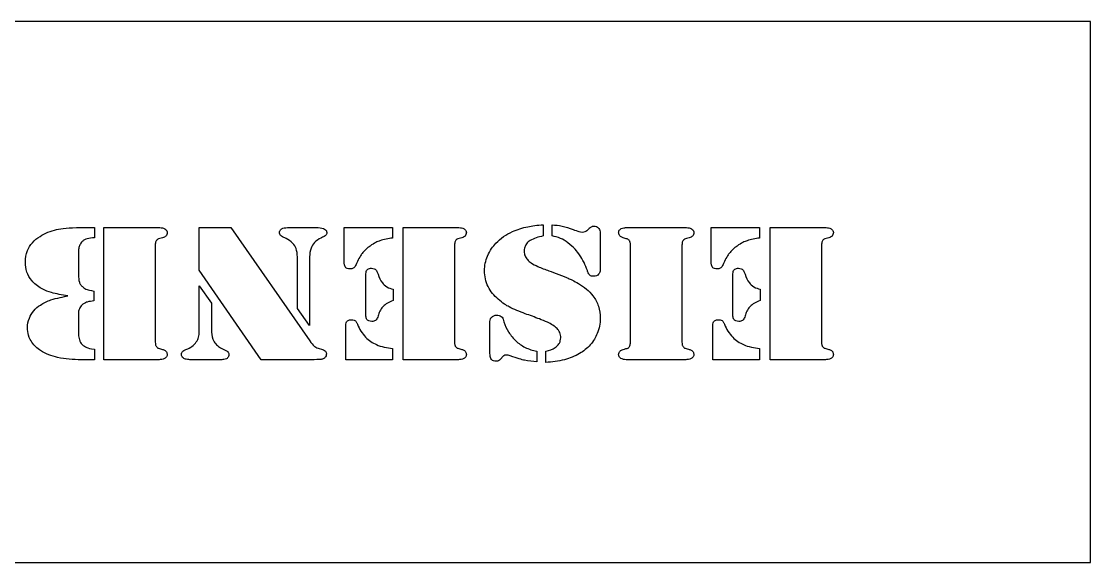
# Model space of a CAD drawing. Header units: millimetres. Extents: x -20 to 153, y 0 to 43.
# Drawn here: x 68.1 to 153.1, y 0 to 43 of the extents above; entities that cross this region are included whole.
import ezdxf

# ---------------------------------------------------------------- set-up
doc = ezdxf.new("R2010")
doc.units = ezdxf.units.MM

msp = doc.modelspace()

# ---------------------------------------------------------------- linework, layer by layer
for p, q in [((89.424, 26.62), (91.557, 26.62)), ((109.595, 26.829), (109.595, 25.954)), ((110.297, 25.954), (110.297, 26.829)), ((116.285, 26.62), (120.869, 26.62)), ((89.16, 25.754), (88.877, 25.881)), ((114.134, 26.064), (114.134, 23.266)), ((78.769, 25.216), (78.769, 17.523)), ((102.549, 25.216), (102.549, 17.523)), ((116.531, 17.523), (116.531, 25.216)), ((120.623, 25.216), (120.623, 17.523)), ((131.716, 25.216), (131.716, 17.523)), ((72.662, 24.624), (72.662, 22.874)), ((95.494, 19.811), (95.494, 22.746)), ((124.661, 19.811), (124.661, 22.746)), ((73.893, 21.579), (73.893, 20.786)), ((97.673, 21.725), (97.673, 20.832)), ((126.84, 21.725), (126.84, 20.832)), ((72.662, 19.893), (72.662, 18.134)), ((105.366, 16.612), (105.366, 19.155)), ((91.712, 17.04), (92.067, 16.931)), ((106.405, 16.393), (106.204, 16.165)), ((109.084, 16.794), (109.084, 15.947)), ((109.814, 15.91), (109.814, 16.794)), ((83.928, 16.12), (81.622, 16.12)), ((120.869, 16.12), (116.285, 16.12))]:
    msp.add_line(p, q)
msp.add_lwpolyline([(0, 0), (153.098, 0), (153.098, 43), (0, 43, 0.414214), (-20, 23), (-20, 20, 0.414214)], format="xyb", close=True)
for points in [[(72.827, 26.62), (73.929, 26.62), (73.929, 25.809)], [(79.015, 16.12), (74.677, 16.12), (74.677, 26.62), (79.015, 26.62)], [(91.22, 16.12), (87.173, 16.12), (82.269, 23.229), (82.269, 26.62), (84.785, 26.62), (91.047, 17.624)], [(93.781, 23.904), (93.781, 26.62), (97.618, 26.62), (97.618, 25.79)], [(102.795, 16.12), (98.457, 16.12), (98.457, 26.62), (102.795, 26.62)], [(122.948, 23.904), (122.948, 26.62), (126.785, 26.62), (126.785, 25.79)], [(131.962, 16.12), (127.623, 16.12), (127.623, 26.62), (131.962, 26.62)], [(91.037, 24.296), (91.037, 18.827), (90.062, 20.176), (90.062, 24.296)], [(82.269, 18.49), (82.269, 21.999), (83.244, 20.622), (83.244, 18.49)], [(97.627, 17.022), (97.627, 16.12), (93.909, 16.12), (93.909, 18.845)], [(126.794, 17.022), (126.794, 16.12), (123.075, 16.12), (123.075, 18.845)], [(73.929, 16.967), (73.929, 16.12), (72.863, 16.12)]]:
    msp.add_lwpolyline(points)
for points, knots in [([(69.609, 25.918), (70.014, 26.18), (70.455, 26.357), (71.321, 26.547), (71.9, 26.62), (72.827, 26.62)], [0, 0, 0, 0, 0.1446171, 0.1446171, 0.2659885, 0.2659885, 0.2659885, 0.2659885]), ([(79.015, 26.62), (79.161, 26.62), (79.307, 26.605), (79.507, 26.534), (79.56, 26.5), (79.629, 26.439), (79.656, 26.406), (79.686, 26.345), (79.694, 26.322), (79.706, 26.271), (79.708, 26.245), (79.708, 26.219)], [0, 0, 0, 0, 0.043682, 0.043682, 0.0717431, 0.0717431, 0.0967537, 0.0967537, 0.1112036, 0.1112036, 0.1264283, 0.1264283, 0.1264283, 0.1264283]), ([(88.64, 26.228), (88.64, 26.269), (88.648, 26.31), (88.678, 26.382), (88.698, 26.412), (88.748, 26.47), (88.78, 26.496), (88.814, 26.519)], [0, 0, 0, 0, 0.01250228, 0.01250228, 0.02339516, 0.02339516, 0.03561358, 0.03561358, 0.03561358, 0.03561358]), ([(88.814, 26.519), (88.843, 26.54), (88.878, 26.554), (89.034, 26.605), (89.216, 26.62), (89.424, 26.62)], [0, 0, 0, 0, 0.01062445, 0.01062445, 0.04942759, 0.04942759, 0.04942759, 0.04942759]), ([(91.557, 26.62), (91.788, 26.62), (91.989, 26.597), (92.192, 26.519), (92.248, 26.49), (92.323, 26.423), (92.348, 26.392), (92.376, 26.334), (92.383, 26.313), (92.393, 26.267), (92.396, 26.243), (92.396, 26.219)], [0, 0, 0, 0, 0.0691591, 0.0691591, 0.0955094, 0.0955094, 0.1132942, 0.1132942, 0.1233307, 0.1233307, 0.1338879, 0.1338879, 0.1338879, 0.1338879]), ([(102.795, 26.62), (102.941, 26.62), (103.087, 26.605), (103.287, 26.534), (103.339, 26.5), (103.409, 26.439), (103.436, 26.406), (103.466, 26.345), (103.474, 26.322), (103.485, 26.271), (103.488, 26.245), (103.488, 26.219)], [0, 0, 0, 0, 0.043682, 0.043682, 0.0717431, 0.0717431, 0.0967537, 0.0967537, 0.1112036, 0.1112036, 0.1264283, 0.1264283, 0.1264283, 0.1264283]), ([(107.152, 26.301), (107.541, 26.473), (107.949, 26.599), (108.699, 26.76), (109.131, 26.829), (109.595, 26.829)], [0, 0, 0, 0, 0.1275427, 0.1275427, 0.2301609, 0.2301609, 0.2301609, 0.2301609]), ([(110.297, 26.829), (110.564, 26.829), (110.831, 26.796), (111.389, 26.677), (111.682, 26.584), (111.965, 26.474)], [0, 0, 0, 0, 0.0801055, 0.0801055, 0.171139, 0.171139, 0.171139, 0.171139]), ([(111.965, 26.474), (112.123, 26.411), (112.33, 26.332), (112.5, 26.283), (112.587, 26.264), (112.685, 26.264)], [0, 0, 0, 0, 0.05108131, 0.05108131, 0.08011295, 0.08011295, 0.08011295, 0.08011295]), ([(112.685, 26.264), (112.775, 26.264), (112.859, 26.273), (112.957, 26.31), (112.994, 26.328), (113.127, 26.436), (113.2, 26.506), (113.259, 26.565)], [0, 0, 0, 0, 0.02711044, 0.02711044, 0.03979662, 0.03979662, 0.05202031, 0.05202031, 0.05202031, 0.05202031]), ([(113.259, 26.565), (113.309, 26.615), (113.366, 26.658), (113.459, 26.702), (113.489, 26.712), (113.551, 26.726), (113.583, 26.729), (113.614, 26.729)], [0, 0, 0, 0, 0.02118987, 0.02118987, 0.03080265, 0.03080265, 0.04031, 0.04031, 0.04031, 0.04031]), ([(113.614, 26.729), (113.688, 26.729), (113.762, 26.719), (113.882, 26.672), (113.927, 26.643), (114.006, 26.566), (114.037, 26.521), (114.087, 26.414), (114.104, 26.352), (114.129, 26.217), (114.134, 26.139), (114.134, 26.064)], [0, 0, 0, 0, 0.0220588, 0.0220588, 0.03849563, 0.03849563, 0.05506982, 0.05506982, 0.07384345, 0.07384345, 0.09644841, 0.09644841, 0.09644841, 0.09644841]), ([(115.592, 26.219), (115.592, 26.263), (115.599, 26.307), (115.632, 26.386), (115.654, 26.418), (115.722, 26.489), (115.769, 26.516), (115.867, 26.565), (115.939, 26.585), (116.099, 26.614), (116.194, 26.62), (116.285, 26.62)], [0, 0, 0, 0, 0.0134389, 0.0134389, 0.0254571, 0.0254571, 0.0428338, 0.0428338, 0.0766997, 0.0766997, 0.1192413, 0.1192413, 0.1192413, 0.1192413]), ([(120.869, 26.62), (121.015, 26.62), (121.161, 26.605), (121.361, 26.534), (121.414, 26.5), (121.483, 26.439), (121.51, 26.406), (121.54, 26.345), (121.549, 26.322), (121.56, 26.271), (121.562, 26.245), (121.562, 26.219)], [0, 0, 0, 0, 0.043682, 0.043682, 0.0717431, 0.0717431, 0.0967537, 0.0967537, 0.1112036, 0.1112036, 0.1264283, 0.1264283, 0.1264283, 0.1264283]), ([(131.962, 26.62), (132.108, 26.62), (132.253, 26.605), (132.453, 26.534), (132.506, 26.5), (132.575, 26.439), (132.602, 26.406), (132.633, 26.345), (132.641, 26.322), (132.652, 26.271), (132.655, 26.245), (132.655, 26.219)], [0, 0, 0, 0, 0.043682, 0.043682, 0.0717431, 0.0717431, 0.0967537, 0.0967537, 0.1112036, 0.1112036, 0.1264283, 0.1264283, 0.1264283, 0.1264283]), ([(68.442, 23.867), (68.442, 24.187), (68.494, 24.5), (68.71, 25.023), (68.84, 25.227), (69.178, 25.609), (69.385, 25.776), (69.609, 25.918)], [0, 0, 0, 0, 0.0959753, 0.0959753, 0.1695966, 0.1695966, 0.2490231, 0.2490231, 0.2490231, 0.2490231]), ([(72.963, 25.508), (72.884, 25.431), (72.823, 25.34), (72.736, 25.151), (72.709, 25.056), (72.671, 24.85), (72.662, 24.736), (72.662, 24.624)], [0, 0, 0, 0, 0.03318625, 0.03318625, 0.06248849, 0.06248849, 0.09617461, 0.09617461, 0.09617461, 0.09617461]), ([(73.929, 25.809), (73.727, 25.799), (73.51, 25.776), (73.3, 25.713), (73.229, 25.687), (73.08, 25.603), (73.019, 25.558), (72.963, 25.508)], [0, 0, 0, 0, 0.060897, 0.060897, 0.07781786, 0.07781786, 0.0911512, 0.0911512, 0.0911512, 0.0911512]), ([(78.879, 25.608), (78.852, 25.579), (78.832, 25.546), (78.8, 25.469), (78.788, 25.424), (78.772, 25.326), (78.769, 25.27), (78.769, 25.216)], [0, 0, 0, 0, 0.01167303, 0.01167303, 0.02510579, 0.02510579, 0.04141753, 0.04141753, 0.04141753, 0.04141753]), ([(79.343, 25.809), (79.2, 25.766), (79.026, 25.715), (78.976, 25.697), (78.958, 25.69), (78.912, 25.65), (78.894, 25.629), (78.879, 25.608)], [0, 0, 0, 0, 0.04500345, 0.04500345, 0.05256676, 0.05256676, 0.05840119, 0.05840119, 0.05840119, 0.05840119]), ([(79.708, 26.219), (79.708, 26.164), (79.7, 26.111), (79.662, 26.018), (79.636, 25.98), (79.571, 25.914), (79.534, 25.888), (79.446, 25.841), (79.395, 25.823), (79.343, 25.809)], [0, 0, 0, 0, 0.01627977, 0.01627977, 0.03017054, 0.03017054, 0.04392004, 0.04392004, 0.05992609, 0.05992609, 0.05992609, 0.05992609]), ([(88.877, 25.881), (88.822, 25.909), (88.77, 25.945), (88.7, 26.023), (88.677, 26.059), (88.647, 26.14), (88.64, 26.184), (88.64, 26.228)], [0, 0, 0, 0, 0.01854841, 0.01854841, 0.03145262, 0.03145262, 0.04467574, 0.04467574, 0.04467574, 0.04467574]), ([(90.062, 24.296), (90.062, 24.521), (90.033, 24.752), (89.902, 25.091), (89.823, 25.238), (89.532, 25.541), (89.351, 25.66), (89.16, 25.754)], [0, 0, 0, 0, 0.0677212, 0.0677212, 0.1087007, 0.1087007, 0.15097, 0.15097, 0.15097, 0.15097]), ([(91.922, 25.781), (91.735, 25.695), (91.566, 25.58), (91.305, 25.298), (91.214, 25.147), (91.068, 24.762), (91.037, 24.528), (91.037, 24.296)], [0, 0, 0, 0, 0.0616591, 0.0616591, 0.1153727, 0.1153727, 0.1850935, 0.1850935, 0.1850935, 0.1850935]), ([(92.396, 26.219), (92.396, 26.176), (92.389, 26.133), (92.36, 26.06), (92.34, 26.031), (92.3, 25.99), (92.269, 25.963), (92.114, 25.871), (92.008, 25.821), (91.922, 25.781)], [0, 0, 0, 0, 0.01288505, 0.01288505, 0.02358097, 0.02358097, 0.03016432, 0.03016432, 0.03767497, 0.03767497, 0.03767497, 0.03767497]), ([(97.618, 25.79), (97.295, 25.751), (96.932, 25.687), (96.433, 25.507), (96.167, 25.387), (95.841, 25.152)], [0, 0, 0, 0, 0.097534, 0.097534, 0.1583935, 0.1583935, 0.1583935, 0.1583935]), ([(102.659, 25.608), (102.632, 25.579), (102.612, 25.546), (102.58, 25.469), (102.568, 25.424), (102.552, 25.326), (102.549, 25.27), (102.549, 25.216)], [0, 0, 0, 0, 0.01167303, 0.01167303, 0.02510579, 0.02510579, 0.04141753, 0.04141753, 0.04141753, 0.04141753]), ([(103.123, 25.809), (102.979, 25.766), (102.806, 25.715), (102.756, 25.697), (102.738, 25.69), (102.692, 25.65), (102.674, 25.629), (102.659, 25.608)], [0, 0, 0, 0, 0.04500345, 0.04500345, 0.05256676, 0.05256676, 0.05840119, 0.05840119, 0.05840119, 0.05840119]), ([(103.488, 26.219), (103.488, 26.164), (103.48, 26.111), (103.441, 26.018), (103.416, 25.98), (103.351, 25.914), (103.314, 25.888), (103.226, 25.841), (103.175, 25.823), (103.123, 25.809)], [0, 0, 0, 0, 0.01627977, 0.01627977, 0.03017054, 0.03017054, 0.04392004, 0.04392004, 0.05992609, 0.05992609, 0.05992609, 0.05992609]), ([(104.937, 23.193), (104.937, 23.597), (105.012, 23.987), (105.353, 24.802), (105.618, 25.143), (106.21, 25.772), (106.658, 26.073), (107.152, 26.301)], [0, 0, 0, 0, 0.1213245, 0.1213245, 0.2651592, 0.2651592, 0.5100572, 0.5100572, 0.5100572, 0.5100572]), ([(109.595, 25.954), (109.198, 25.873), (108.835, 25.76), (108.452, 25.524), (108.347, 25.436), (108.202, 25.24), (108.157, 25.148), (108.095, 24.944), (108.082, 24.834), (108.082, 24.724)], [0, 0, 0, 0, 0.121511, 0.121511, 0.1769352, 0.1769352, 0.2176577, 0.2176577, 0.2611715, 0.2611715, 0.2611715, 0.2611715]), ([(111.554, 25.417), (111.373, 25.556), (111.177, 25.671), (110.751, 25.853), (110.527, 25.916), (110.297, 25.954)], [0, 0, 0, 0, 0.0686525, 0.0686525, 0.1388285, 0.1388285, 0.1388285, 0.1388285]), ([(115.957, 25.809), (115.884, 25.829), (115.81, 25.858), (115.708, 25.932), (115.673, 25.968), (115.628, 26.041), (115.615, 26.073), (115.596, 26.143), (115.592, 26.181), (115.592, 26.219)], [0, 0, 0, 0, 0.02276387, 0.02276387, 0.03782886, 0.03782886, 0.04837374, 0.04837374, 0.05967557, 0.05967557, 0.05967557, 0.05967557]), ([(116.422, 25.608), (116.4, 25.637), (116.375, 25.664), (116.331, 25.694), (116.317, 25.7), (116.193, 25.739), (116.028, 25.788), (115.957, 25.809)], [0, 0, 0, 0, 0.01086327, 0.01086327, 0.0180091, 0.0180091, 0.03123457, 0.03123457, 0.03123457, 0.03123457]), ([(116.531, 25.216), (116.531, 25.293), (116.524, 25.376), (116.495, 25.481), (116.484, 25.511), (116.456, 25.564), (116.441, 25.587), (116.422, 25.608)], [0, 0, 0, 0, 0.02316409, 0.02316409, 0.03260468, 0.03260468, 0.04102388, 0.04102388, 0.04102388, 0.04102388]), ([(120.733, 25.608), (120.706, 25.579), (120.686, 25.546), (120.654, 25.469), (120.643, 25.424), (120.627, 25.326), (120.623, 25.27), (120.623, 25.216)], [0, 0, 0, 0, 0.01167303, 0.01167303, 0.02510579, 0.02510579, 0.04141753, 0.04141753, 0.04141753, 0.04141753]), ([(121.198, 25.809), (121.054, 25.766), (120.88, 25.715), (120.83, 25.697), (120.812, 25.69), (120.767, 25.65), (120.748, 25.629), (120.733, 25.608)], [0, 0, 0, 0, 0.04500345, 0.04500345, 0.05256676, 0.05256676, 0.05840119, 0.05840119, 0.05840119, 0.05840119]), ([(121.562, 26.219), (121.562, 26.164), (121.554, 26.111), (121.516, 26.018), (121.49, 25.98), (121.426, 25.914), (121.388, 25.888), (121.3, 25.841), (121.249, 25.823), (121.198, 25.809)], [0, 0, 0, 0, 0.01627977, 0.01627977, 0.03017054, 0.03017054, 0.04392004, 0.04392004, 0.05992609, 0.05992609, 0.05992609, 0.05992609]), ([(126.785, 25.79), (126.462, 25.751), (126.099, 25.687), (125.6, 25.507), (125.333, 25.387), (125.008, 25.152)], [0, 0, 0, 0, 0.097534, 0.097534, 0.1583935, 0.1583935, 0.1583935, 0.1583935]), ([(131.825, 25.608), (131.799, 25.579), (131.779, 25.546), (131.746, 25.469), (131.735, 25.424), (131.719, 25.326), (131.716, 25.27), (131.716, 25.216)], [0, 0, 0, 0, 0.01167303, 0.01167303, 0.02510579, 0.02510579, 0.04141753, 0.04141753, 0.04141753, 0.04141753]), ([(132.29, 25.809), (132.146, 25.766), (131.972, 25.715), (131.923, 25.697), (131.904, 25.69), (131.859, 25.65), (131.841, 25.629), (131.825, 25.608)], [0, 0, 0, 0, 0.04500345, 0.04500345, 0.05256676, 0.05256676, 0.05840119, 0.05840119, 0.05840119, 0.05840119]), ([(132.655, 26.219), (132.655, 26.164), (132.646, 26.111), (132.608, 26.018), (132.583, 25.98), (132.518, 25.914), (132.48, 25.888), (132.393, 25.841), (132.341, 25.823), (132.29, 25.809)], [0, 0, 0, 0, 0.01627977, 0.01627977, 0.03017054, 0.03017054, 0.04392004, 0.04392004, 0.05992609, 0.05992609, 0.05992609, 0.05992609]), ([(95.841, 25.152), (95.607, 24.988), (95.381, 24.792), (95.103, 24.427), (94.946, 24.193), (94.756, 23.758)], [0, 0, 0, 0, 0.085719, 0.085719, 0.1372803, 0.1372803, 0.1372803, 0.1372803]), ([(108.082, 24.724), (108.082, 24.601), (108.105, 24.483), (108.197, 24.262), (108.261, 24.165), (108.425, 23.977), (108.529, 23.889), (108.638, 23.812)], [0, 0, 0, 0, 0.0368464, 0.0368464, 0.071715, 0.071715, 0.1117204, 0.1117204, 0.1117204, 0.1117204]), ([(113.104, 23.211), (112.957, 23.652), (112.749, 24.063), (112.314, 24.691), (112.018, 25.073), (111.554, 25.417)], [0, 0, 0, 0, 0.1395753, 0.1395753, 0.2292003, 0.2292003, 0.2292003, 0.2292003]), ([(125.008, 25.152), (124.774, 24.988), (124.547, 24.792), (124.27, 24.427), (124.113, 24.193), (123.923, 23.758)], [0, 0, 0, 0, 0.085719, 0.085719, 0.1372803, 0.1372803, 0.1372803, 0.1372803]), ([(69.718, 21.78), (69.422, 21.941), (69.159, 22.147), (68.783, 22.611), (68.654, 22.842), (68.482, 23.34), (68.442, 23.601), (68.442, 23.867)], [0, 0, 0, 0, 0.101101, 0.101101, 0.1793435, 0.1793435, 0.2593196, 0.2593196, 0.2593196, 0.2593196]), ([(94.246, 23.338), (94.174, 23.338), (94.097, 23.346), (93.988, 23.382), (93.95, 23.401), (93.896, 23.447), (93.873, 23.472), (93.827, 23.558), (93.811, 23.612), (93.786, 23.741), (93.781, 23.825), (93.781, 23.904)], [0, 0, 0, 0, 0.02149288, 0.02149288, 0.03432088, 0.03432088, 0.04269041, 0.04269041, 0.05269647, 0.05269647, 0.06752627, 0.06752627, 0.06752627, 0.06752627]), ([(108.638, 23.812), (108.781, 23.712), (108.982, 23.612), (109.445, 23.405), (109.76, 23.285), (110.041, 23.184)], [0, 0, 0, 0, 0.0523926, 0.0523926, 0.1281532, 0.1281532, 0.1281532, 0.1281532]), ([(123.412, 23.338), (123.341, 23.338), (123.264, 23.346), (123.155, 23.382), (123.116, 23.401), (123.062, 23.447), (123.04, 23.472), (122.993, 23.558), (122.978, 23.612), (122.952, 23.741), (122.948, 23.825), (122.948, 23.904)], [0, 0, 0, 0, 0.02149288, 0.02149288, 0.03432088, 0.03432088, 0.04269041, 0.04269041, 0.05269647, 0.05269647, 0.06752627, 0.06752627, 0.06752627, 0.06752627]), ([(94.756, 23.758), (94.71, 23.645), (94.657, 23.543), (94.568, 23.44), (94.533, 23.41), (94.45, 23.369), (94.413, 23.358), (94.333, 23.342), (94.289, 23.338), (94.246, 23.338)], [0, 0, 0, 0, 0.03656336, 0.03656336, 0.05395854, 0.05395854, 0.06604556, 0.06604556, 0.07988445, 0.07988445, 0.07988445, 0.07988445]), ([(95.494, 22.746), (95.494, 22.877), (95.504, 23.015), (95.551, 23.181), (95.571, 23.222), (95.614, 23.279), (95.639, 23.302), (95.704, 23.343), (95.744, 23.358), (95.839, 23.38), (95.896, 23.384), (95.95, 23.384)], [0, 0, 0, 0, 0.0394054, 0.0394054, 0.0603202, 0.0603202, 0.0793948, 0.0793948, 0.1031536, 0.1031536, 0.1336995, 0.1336995, 0.1336995, 0.1336995]), ([(95.95, 23.384), (96.021, 23.384), (96.092, 23.375), (96.22, 23.325), (96.26, 23.293), (96.325, 23.229), (96.358, 23.181), (96.421, 23.062), (96.448, 22.985), (96.47, 22.91)], [0, 0, 0, 0, 0.0211353, 0.0211353, 0.0409885, 0.0409885, 0.0727554, 0.0727554, 0.1167344, 0.1167344, 0.1167344, 0.1167344]), ([(106.022, 20.923), (105.694, 21.21), (105.415, 21.544), (105.128, 22.128), (105.056, 22.329), (104.96, 22.754), (104.937, 22.972), (104.937, 23.193)], [0, 0, 0, 0, 0.130677, 0.130677, 0.195235, 0.195235, 0.2613346, 0.2613346, 0.2613346, 0.2613346]), ([(110.041, 23.184), (110.489, 23.018), (111.218, 22.744), (111.749, 22.52), (112.045, 22.388), (112.402, 22.172)], [0, 0, 0, 0, 0.1431519, 0.1431519, 0.2037956, 0.2037956, 0.2037956, 0.2037956]), ([(113.614, 22.746), (113.55, 22.743), (113.484, 22.749), (113.38, 22.784), (113.34, 22.806), (113.268, 22.87), (113.238, 22.911), (113.167, 23.029), (113.131, 23.124), (113.104, 23.211)], [0, 0, 0, 0, 0.01927627, 0.01927627, 0.03316661, 0.03316661, 0.04814492, 0.04814492, 0.07749181, 0.07749181, 0.07749181, 0.07749181]), ([(114.134, 23.266), (114.134, 23.197), (114.122, 23.13), (114.071, 23.007), (114.035, 22.954), (113.957, 22.873), (113.903, 22.826), (113.757, 22.763), (113.686, 22.749), (113.614, 22.746)], [0, 0, 0, 0, 0.02062418, 0.02062418, 0.03996825, 0.03996825, 0.05435204, 0.05435204, 0.06622045, 0.06622045, 0.06622045, 0.06622045]), ([(123.923, 23.758), (123.877, 23.645), (123.824, 23.543), (123.734, 23.44), (123.7, 23.41), (123.617, 23.369), (123.58, 23.358), (123.5, 23.342), (123.456, 23.338), (123.412, 23.338)], [0, 0, 0, 0, 0.03656336, 0.03656336, 0.05395854, 0.05395854, 0.06604556, 0.06604556, 0.07988445, 0.07988445, 0.07988445, 0.07988445]), ([(124.661, 22.746), (124.661, 22.877), (124.67, 23.015), (124.718, 23.181), (124.738, 23.222), (124.78, 23.279), (124.805, 23.302), (124.87, 23.343), (124.911, 23.358), (125.005, 23.38), (125.062, 23.384), (125.117, 23.384)], [0, 0, 0, 0, 0.0394054, 0.0394054, 0.0603202, 0.0603202, 0.0793948, 0.0793948, 0.1031536, 0.1031536, 0.1336995, 0.1336995, 0.1336995, 0.1336995]), ([(125.117, 23.384), (125.187, 23.384), (125.259, 23.375), (125.386, 23.325), (125.426, 23.293), (125.492, 23.229), (125.525, 23.181), (125.587, 23.062), (125.615, 22.985), (125.636, 22.91)], [0, 0, 0, 0, 0.0211353, 0.0211353, 0.0409885, 0.0409885, 0.0727554, 0.0727554, 0.1167344, 0.1167344, 0.1167344, 0.1167344]), ([(72.662, 22.874), (72.662, 22.637), (72.685, 22.429), (72.758, 22.228), (72.789, 22.155), (72.901, 22), (72.962, 21.937), (73.027, 21.88)], [0, 0, 0, 0, 0.0711297, 0.0711297, 0.0939717, 0.0939717, 0.1129619, 0.1129619, 0.1129619, 0.1129619]), ([(96.47, 22.91), (96.545, 22.666), (96.654, 22.419), (96.897, 22.113), (97.013, 21.999), (97.333, 21.815), (97.5, 21.759), (97.673, 21.725)], [0, 0, 0, 0, 0.0766266, 0.0766266, 0.1171649, 0.1171649, 0.154016, 0.154016, 0.154016, 0.154016]), ([(112.402, 22.172), (112.839, 21.912), (113.244, 21.59), (113.742, 20.936), (113.889, 20.663), (114.089, 20.061), (114.134, 19.748), (114.134, 19.428)], [0, 0, 0, 0, 0.1523542, 0.1523542, 0.2465424, 0.2465424, 0.342281, 0.342281, 0.342281, 0.342281]), ([(125.636, 22.91), (125.712, 22.666), (125.821, 22.419), (126.064, 22.113), (126.179, 21.999), (126.5, 21.815), (126.667, 21.759), (126.84, 21.725)], [0, 0, 0, 0, 0.0766266, 0.0766266, 0.1171649, 0.1171649, 0.154016, 0.154016, 0.154016, 0.154016]), ([(71.806, 21.187), (71.365, 21.26), (70.883, 21.351), (70.304, 21.514), (70.012, 21.614), (69.718, 21.78)], [0, 0, 0, 0, 0.1338573, 0.1338573, 0.2166526, 0.2166526, 0.2166526, 0.2166526]), ([(73.027, 21.88), (73.123, 21.796), (73.23, 21.731), (73.428, 21.664), (73.579, 21.622), (73.893, 21.579)], [0, 0, 0, 0, 0.03827244, 0.03827244, 0.06267772, 0.06267772, 0.06267772, 0.06267772]), ([(68.606, 18.663), (68.606, 18.93), (68.657, 19.187), (68.836, 19.615), (68.951, 19.815), (69.269, 20.187), (69.448, 20.339), (69.646, 20.467)], [0, 0, 0, 0, 0.0800945, 0.0800945, 0.139465, 0.139465, 0.1948139, 0.1948139, 0.1948139, 0.1948139]), ([(69.646, 20.467), (69.898, 20.642), (70.179, 20.772), (70.906, 21.012), (71.53, 21.135), (71.806, 21.187)], [0, 0, 0, 0, 0.0921536, 0.0921536, 0.2297737, 0.2297737, 0.2297737, 0.2297737]), ([(73.018, 20.531), (72.923, 20.454), (72.846, 20.36), (72.759, 20.208), (72.724, 20.142), (72.679, 20.01), (72.666, 19.952), (72.662, 19.893)], [0, 0, 0, 0, 0.03672609, 0.03672609, 0.05246918, 0.05246918, 0.06407749, 0.06407749, 0.06407749, 0.06407749]), ([(73.893, 20.786), (73.71, 20.772), (73.514, 20.747), (73.281, 20.681), (73.153, 20.634), (73.018, 20.531)], [0, 0, 0, 0, 0.0551812, 0.0551812, 0.08576395, 0.08576395, 0.08576395, 0.08576395]), ([(97.673, 20.832), (97.338, 20.696), (97.061, 20.539), (96.818, 20.296), (96.736, 20.202), (96.589, 19.943), (96.537, 19.815), (96.497, 19.684)], [0, 0, 0, 0, 0.1085794, 0.1085794, 0.1459774, 0.1459774, 0.1777481, 0.1777481, 0.1777481, 0.1777481]), ([(108.173, 19.775), (107.723, 19.938), (107.244, 20.128), (106.684, 20.425), (106.374, 20.61), (106.022, 20.923)], [0, 0, 0, 0, 0.1434858, 0.1434858, 0.2253029, 0.2253029, 0.2253029, 0.2253029]), ([(126.84, 20.832), (126.504, 20.696), (126.228, 20.539), (125.984, 20.296), (125.903, 20.202), (125.756, 19.943), (125.704, 19.815), (125.664, 19.684)], [0, 0, 0, 0, 0.1085794, 0.1085794, 0.1459774, 0.1459774, 0.1777481, 0.1777481, 0.1777481, 0.1777481]), ([(95.558, 19.355), (95.546, 19.374), (95.537, 19.398), (95.505, 19.506), (95.494, 19.643), (95.494, 19.811)], [0, 0, 0, 0, 0.00672513, 0.00672513, 0.03405774, 0.03405774, 0.03405774, 0.03405774]), ([(96.497, 19.684), (96.468, 19.566), (96.428, 19.449), (96.336, 19.305), (96.301, 19.27), (96.224, 19.215), (96.178, 19.196), (96.078, 19.169), (96.023, 19.164), (95.968, 19.164)], [0, 0, 0, 0, 0.036269, 0.036269, 0.0586475, 0.0586475, 0.0830337, 0.0830337, 0.1098775, 0.1098775, 0.1098775, 0.1098775]), ([(105.366, 19.155), (105.366, 19.226), (105.377, 19.296), (105.427, 19.418), (105.46, 19.468), (105.534, 19.543), (105.585, 19.586), (105.7, 19.635), (105.739, 19.646), (105.823, 19.662), (105.868, 19.665), (105.912, 19.665)], [0, 0, 0, 0, 0.02132774, 0.02132774, 0.03951875, 0.03951875, 0.05305771, 0.05305771, 0.05967278, 0.05967278, 0.06686651, 0.06686651, 0.06686651, 0.06686651]), ([(105.912, 19.665), (105.972, 19.665), (106.031, 19.657), (106.145, 19.623), (106.199, 19.598), (106.25, 19.565)], [0, 0, 0, 0, 0.01790313, 0.01790313, 0.03591366, 0.03591366, 0.03591366, 0.03591366]), ([(106.25, 19.565), (106.303, 19.523), (106.348, 19.473), (106.398, 19.387), (106.434, 19.319), (106.478, 19.118)], [0, 0, 0, 0, 0.02038828, 0.02038828, 0.02984043, 0.02984043, 0.02984043, 0.02984043]), ([(109.932, 19.1), (109.757, 19.177), (109.464, 19.291), (108.944, 19.491), (108.525, 19.646), (108.173, 19.775)], [0, 0, 0, 0, 0.0572486, 0.0572486, 0.1774509, 0.1774509, 0.1774509, 0.1774509]), ([(124.725, 19.355), (124.713, 19.374), (124.704, 19.398), (124.672, 19.506), (124.661, 19.643), (124.661, 19.811)], [0, 0, 0, 0, 0.00672513, 0.00672513, 0.03405774, 0.03405774, 0.03405774, 0.03405774]), ([(125.664, 19.684), (125.634, 19.566), (125.594, 19.449), (125.503, 19.305), (125.468, 19.27), (125.39, 19.215), (125.345, 19.196), (125.245, 19.169), (125.189, 19.164), (125.135, 19.164)], [0, 0, 0, 0, 0.036269, 0.036269, 0.0586475, 0.0586475, 0.0830337, 0.0830337, 0.1098775, 0.1098775, 0.1098775, 0.1098775]), ([(93.909, 18.845), (93.909, 18.916), (93.916, 18.991), (93.953, 19.099), (93.973, 19.137), (94.019, 19.19), (94.046, 19.215), (94.127, 19.256), (94.17, 19.269), (94.265, 19.288), (94.32, 19.292), (94.373, 19.292)], [0, 0, 0, 0, 0.02120453, 0.02120453, 0.03411409, 0.03411409, 0.04228203, 0.04228203, 0.04988946, 0.04988946, 0.0591652, 0.0591652, 0.0591652, 0.0591652]), ([(94.373, 19.292), (94.445, 19.292), (94.518, 19.285), (94.63, 19.25), (94.658, 19.229), (94.701, 19.194), (94.724, 19.165), (94.781, 19.076), (94.813, 19.002), (94.838, 18.936)], [0, 0, 0, 0, 0.0216107, 0.0216107, 0.0395735, 0.0395735, 0.0686615, 0.0686615, 0.1289863, 0.1289863, 0.1289863, 0.1289863]), ([(94.838, 18.936), (94.991, 18.556), (95.201, 18.204), (95.757, 17.632), (96.051, 17.45), (96.744, 17.148), (97.188, 17.059), (97.627, 17.022)], [0, 0, 0, 0, 0.1229461, 0.1229461, 0.2393755, 0.2393755, 0.4028143, 0.4028143, 0.4028143, 0.4028143]), ([(95.968, 19.164), (95.89, 19.164), (95.808, 19.174), (95.698, 19.219), (95.663, 19.239), (95.602, 19.291), (95.578, 19.321), (95.558, 19.355)], [0, 0, 0, 0, 0.02356324, 0.02356324, 0.03565747, 0.03565747, 0.04748589, 0.04748589, 0.04748589, 0.04748589]), ([(106.478, 19.118), (106.556, 18.843), (106.682, 18.582), (106.937, 18.171), (107.121, 17.903), (107.416, 17.624)], [0, 0, 0, 0, 0.0858086, 0.0858086, 0.1450801, 0.1450801, 0.1450801, 0.1450801]), ([(110.989, 17.87), (110.989, 18.009), (110.966, 18.144), (110.853, 18.415), (110.769, 18.519), (110.516, 18.783), (110.243, 18.953), (109.932, 19.1)], [0, 0, 0, 0, 0.0416444, 0.0416444, 0.0881849, 0.0881849, 0.2140744, 0.2140744, 0.2140744, 0.2140744]), ([(114.134, 19.428), (114.134, 19), (114.056, 18.587), (113.773, 17.909), (113.593, 17.594), (113.088, 17.022), (112.807, 16.796), (112.493, 16.612)], [0, 0, 0, 0, 0.1284569, 0.1284569, 0.2203113, 0.2203113, 0.3040237, 0.3040237, 0.3040237, 0.3040237]), ([(123.075, 18.845), (123.075, 18.916), (123.083, 18.991), (123.12, 19.099), (123.14, 19.137), (123.186, 19.19), (123.213, 19.215), (123.293, 19.256), (123.336, 19.269), (123.432, 19.288), (123.487, 19.292), (123.54, 19.292)], [0, 0, 0, 0, 0.02120453, 0.02120453, 0.03411409, 0.03411409, 0.04228203, 0.04228203, 0.04988946, 0.04988946, 0.0591652, 0.0591652, 0.0591652, 0.0591652]), ([(123.54, 19.292), (123.612, 19.292), (123.684, 19.285), (123.796, 19.25), (123.825, 19.229), (123.867, 19.194), (123.89, 19.165), (123.948, 19.076), (123.98, 19.002), (124.005, 18.936)], [0, 0, 0, 0, 0.0216107, 0.0216107, 0.0395735, 0.0395735, 0.0686615, 0.0686615, 0.1289863, 0.1289863, 0.1289863, 0.1289863]), ([(124.005, 18.936), (124.158, 18.556), (124.367, 18.204), (124.923, 17.632), (125.218, 17.45), (125.91, 17.148), (126.355, 17.059), (126.794, 17.022)], [0, 0, 0, 0, 0.1229461, 0.1229461, 0.2393755, 0.2393755, 0.4028143, 0.4028143, 0.4028143, 0.4028143]), ([(125.135, 19.164), (125.057, 19.164), (124.975, 19.174), (124.864, 19.219), (124.83, 19.239), (124.769, 19.291), (124.745, 19.321), (124.725, 19.355)], [0, 0, 0, 0, 0.02356324, 0.02356324, 0.03565747, 0.03565747, 0.04748589, 0.04748589, 0.04748589, 0.04748589]), ([(69.655, 16.84), (69.383, 17.019), (69.144, 17.239), (68.88, 17.629), (68.771, 17.814), (68.635, 18.256), (68.606, 18.457), (68.606, 18.663)], [0, 0, 0, 0, 0.0977551, 0.0977551, 0.1413726, 0.1413726, 0.1763207, 0.1763207, 0.1763207, 0.1763207]), ([(72.662, 18.134), (72.662, 17.985), (72.693, 17.839), (72.764, 17.642), (72.794, 17.567), (72.866, 17.44), (72.902, 17.387), (72.945, 17.341)], [0, 0, 0, 0, 0.04465793, 0.04465793, 0.06281433, 0.06281433, 0.07647627, 0.07647627, 0.07647627, 0.07647627]), ([(82.096, 17.633), (82.159, 17.749), (82.2, 17.877), (82.258, 18.164), (82.269, 18.329), (82.269, 18.49)], [0, 0, 0, 0, 0.03957972, 0.03957972, 0.08770809, 0.08770809, 0.08770809, 0.08770809]), ([(83.244, 18.49), (83.244, 18.248), (83.268, 17.985), (83.404, 17.595), (83.479, 17.477), (83.656, 17.28), (83.757, 17.198), (83.989, 17.044), (84.127, 16.973), (84.265, 16.913)], [0, 0, 0, 0, 0.0724591, 0.0724591, 0.1236376, 0.1236376, 0.1707295, 0.1707295, 0.2267009, 0.2267009, 0.2267009, 0.2267009]), ([(109.814, 16.794), (110.067, 16.854), (110.331, 16.947), (110.64, 17.157), (110.756, 17.251), (110.893, 17.456), (110.929, 17.532), (110.978, 17.697), (110.989, 17.783), (110.989, 17.87)], [0, 0, 0, 0, 0.0780337, 0.0780337, 0.1118164, 0.1118164, 0.1296208, 0.1296208, 0.1478518, 0.1478518, 0.1478518, 0.1478518]), ([(72.945, 17.341), (73.061, 17.231), (73.193, 17.141), (73.42, 17.05), (73.586, 16.993), (73.929, 16.967)], [0, 0, 0, 0, 0.04813728, 0.04813728, 0.07354479, 0.07354479, 0.07354479, 0.07354479]), ([(78.769, 17.523), (78.769, 17.446), (78.776, 17.363), (78.805, 17.258), (78.816, 17.228), (78.844, 17.175), (78.86, 17.152), (78.879, 17.131)], [0, 0, 0, 0, 0.02316409, 0.02316409, 0.03260468, 0.03260468, 0.04102388, 0.04102388, 0.04102388, 0.04102388]), ([(78.879, 17.131), (78.9, 17.102), (78.925, 17.075), (78.969, 17.045), (78.985, 17.039), (79.107, 17.003), (79.272, 16.959), (79.343, 16.94)], [0, 0, 0, 0, 0.01086327, 0.01086327, 0.01826088, 0.01826088, 0.03243651, 0.03243651, 0.03243651, 0.03243651]), ([(80.847, 16.539), (80.847, 16.587), (80.854, 16.637), (80.884, 16.714), (80.902, 16.743), (80.94, 16.783), (80.966, 16.806), (81.119, 16.894), (81.243, 16.948), (81.358, 16.995)], [0, 0, 0, 0, 0.01450411, 0.01450411, 0.02490327, 0.02490327, 0.03095891, 0.03095891, 0.03950227, 0.03950227, 0.03950227, 0.03950227]), ([(81.358, 16.995), (81.513, 17.062), (81.656, 17.149), (81.908, 17.367), (82.012, 17.492), (82.096, 17.633)], [0, 0, 0, 0, 0.0506305, 0.0506305, 0.09994765, 0.09994765, 0.09994765, 0.09994765]), ([(91.047, 17.624), (91.172, 17.444), (91.29, 17.293), (91.411, 17.185), (91.458, 17.147), (91.588, 17.08), (91.649, 17.057), (91.712, 17.04)], [0, 0, 0, 0, 0.06561343, 0.06561343, 0.08444327, 0.08444327, 0.09957635, 0.09957635, 0.09957635, 0.09957635]), ([(102.549, 17.523), (102.549, 17.446), (102.556, 17.363), (102.585, 17.258), (102.596, 17.228), (102.624, 17.175), (102.639, 17.152), (102.659, 17.131)], [0, 0, 0, 0, 0.02316409, 0.02316409, 0.03260468, 0.03260468, 0.04102388, 0.04102388, 0.04102388, 0.04102388]), ([(102.659, 17.131), (102.68, 17.102), (102.705, 17.075), (102.749, 17.045), (102.765, 17.039), (102.887, 17.003), (103.052, 16.959), (103.123, 16.94)], [0, 0, 0, 0, 0.01086327, 0.01086327, 0.01826088, 0.01826088, 0.03243651, 0.03243651, 0.03243651, 0.03243651]), ([(107.416, 17.624), (107.64, 17.412), (107.89, 17.239), (108.457, 16.957), (108.766, 16.858), (109.084, 16.794)], [0, 0, 0, 0, 0.0923393, 0.0923393, 0.1897697, 0.1897697, 0.1897697, 0.1897697]), ([(115.957, 16.94), (116.101, 16.978), (116.274, 17.025), (116.325, 17.043), (116.343, 17.05), (116.388, 17.089), (116.406, 17.111), (116.422, 17.131)], [0, 0, 0, 0, 0.04469723, 0.04469723, 0.05294412, 0.05294412, 0.05943253, 0.05943253, 0.05943253, 0.05943253]), ([(116.422, 17.131), (116.448, 17.16), (116.468, 17.194), (116.501, 17.271), (116.512, 17.315), (116.528, 17.413), (116.531, 17.469), (116.531, 17.523)], [0, 0, 0, 0, 0.01167303, 0.01167303, 0.02510579, 0.02510579, 0.04141753, 0.04141753, 0.04141753, 0.04141753]), ([(120.623, 17.523), (120.623, 17.446), (120.63, 17.363), (120.659, 17.258), (120.67, 17.228), (120.698, 17.175), (120.714, 17.152), (120.733, 17.131)], [0, 0, 0, 0, 0.02316409, 0.02316409, 0.03260468, 0.03260468, 0.04102388, 0.04102388, 0.04102388, 0.04102388]), ([(120.733, 17.131), (120.755, 17.102), (120.779, 17.075), (120.824, 17.045), (120.839, 17.039), (120.962, 17.003), (121.126, 16.959), (121.198, 16.94)], [0, 0, 0, 0, 0.01086327, 0.01086327, 0.01826088, 0.01826088, 0.03243651, 0.03243651, 0.03243651, 0.03243651]), ([(131.716, 17.523), (131.716, 17.446), (131.722, 17.363), (131.752, 17.258), (131.763, 17.228), (131.79, 17.175), (131.806, 17.152), (131.825, 17.131)], [0, 0, 0, 0, 0.02316409, 0.02316409, 0.03260468, 0.03260468, 0.04102388, 0.04102388, 0.04102388, 0.04102388]), ([(131.825, 17.131), (131.847, 17.102), (131.872, 17.075), (131.916, 17.045), (131.931, 17.039), (132.054, 17.003), (132.219, 16.959), (132.29, 16.94)], [0, 0, 0, 0, 0.01086327, 0.01086327, 0.01826088, 0.01826088, 0.03243651, 0.03243651, 0.03243651, 0.03243651]), ([(72.863, 16.12), (72.25, 16.12), (71.607, 16.165), (70.534, 16.406), (70.062, 16.574), (69.655, 16.84)], [0, 0, 0, 0, 0.1837525, 0.1837525, 0.3292609, 0.3292609, 0.3292609, 0.3292609]), ([(79.708, 16.521), (79.708, 16.476), (79.701, 16.432), (79.668, 16.354), (79.646, 16.321), (79.578, 16.251), (79.532, 16.224), (79.434, 16.175), (79.361, 16.154), (79.201, 16.125), (79.106, 16.12), (79.015, 16.12)], [0, 0, 0, 0, 0.0134389, 0.0134389, 0.0254571, 0.0254571, 0.0428338, 0.0428338, 0.0766997, 0.0766997, 0.1192413, 0.1192413, 0.1192413, 0.1192413]), ([(79.343, 16.94), (79.416, 16.92), (79.489, 16.891), (79.591, 16.816), (79.626, 16.78), (79.671, 16.705), (79.685, 16.672), (79.704, 16.599), (79.708, 16.56), (79.708, 16.521)], [0, 0, 0, 0, 0.02263358, 0.02263358, 0.03788126, 0.03788126, 0.04876445, 0.04876445, 0.06049415, 0.06049415, 0.06049415, 0.06049415]), ([(81.002, 16.247), (80.959, 16.281), (80.92, 16.321), (80.877, 16.394), (80.866, 16.421), (80.851, 16.479), (80.847, 16.509), (80.847, 16.539)], [0, 0, 0, 0, 0.01651325, 0.01651325, 0.02540658, 0.02540658, 0.03447954, 0.03447954, 0.03447954, 0.03447954]), ([(81.622, 16.12), (81.497, 16.12), (81.353, 16.126), (81.185, 16.161), (81.138, 16.174), (81.063, 16.205), (81.029, 16.224), (81.002, 16.247)], [0, 0, 0, 0, 0.03738782, 0.03738782, 0.05111383, 0.05111383, 0.06184564, 0.06184564, 0.06184564, 0.06184564]), ([(84.612, 16.521), (84.612, 16.47), (84.604, 16.418), (84.57, 16.333), (84.548, 16.3), (84.487, 16.238), (84.45, 16.215), (84.35, 16.167), (84.275, 16.149), (84.115, 16.124), (84.019, 16.12), (83.928, 16.12)], [0, 0, 0, 0, 0.0153766, 0.0153766, 0.0275379, 0.0275379, 0.0415292, 0.0415292, 0.0676807, 0.0676807, 0.1007998, 0.1007998, 0.1007998, 0.1007998]), ([(84.265, 16.913), (84.348, 16.883), (84.429, 16.845), (84.513, 16.778), (84.544, 16.749), (84.584, 16.676), (84.594, 16.648), (84.609, 16.587), (84.612, 16.554), (84.612, 16.521)], [0, 0, 0, 0, 0.02624658, 0.02624658, 0.0369463, 0.0369463, 0.04313296, 0.04313296, 0.04983433, 0.04983433, 0.04983433, 0.04983433]), ([(92.067, 16.174), (92.033, 16.162), (91.984, 16.154), (91.754, 16.124), (91.452, 16.12), (91.22, 16.12)], [0, 0, 0, 0, 0.0109561, 0.0109561, 0.0572019, 0.0572019, 0.0572019, 0.0572019]), ([(92.067, 16.931), (92.123, 16.916), (92.175, 16.892), (92.272, 16.818), (92.303, 16.775), (92.336, 16.72), (92.348, 16.692), (92.364, 16.634), (92.368, 16.605), (92.368, 16.575)], [0, 0, 0, 0, 0.01730273, 0.01730273, 0.03657409, 0.03657409, 0.05353733, 0.05353733, 0.0702706, 0.0702706, 0.0702706, 0.0702706]), ([(92.368, 16.575), (92.368, 16.521), (92.358, 16.469), (92.315, 16.365), (92.284, 16.322), (92.227, 16.263), (92.199, 16.24), (92.137, 16.202), (92.103, 16.186), (92.067, 16.174)], [0, 0, 0, 0, 0.01628205, 0.01628205, 0.03356422, 0.03356422, 0.04688141, 0.04688141, 0.06067645, 0.06067645, 0.06067645, 0.06067645]), ([(103.488, 16.521), (103.488, 16.476), (103.481, 16.432), (103.448, 16.354), (103.426, 16.321), (103.358, 16.251), (103.311, 16.224), (103.214, 16.175), (103.141, 16.154), (102.981, 16.125), (102.886, 16.12), (102.795, 16.12)], [0, 0, 0, 0, 0.0134389, 0.0134389, 0.0254571, 0.0254571, 0.0428338, 0.0428338, 0.0766997, 0.0766997, 0.1192413, 0.1192413, 0.1192413, 0.1192413]), ([(103.123, 16.94), (103.196, 16.92), (103.269, 16.891), (103.371, 16.816), (103.406, 16.78), (103.451, 16.705), (103.465, 16.672), (103.484, 16.599), (103.488, 16.56), (103.488, 16.521)], [0, 0, 0, 0, 0.02263358, 0.02263358, 0.03788126, 0.03788126, 0.04876445, 0.04876445, 0.06049415, 0.06049415, 0.06049415, 0.06049415]), ([(105.849, 15.992), (105.778, 15.992), (105.704, 16.001), (105.593, 16.043), (105.552, 16.068), (105.495, 16.122), (105.465, 16.156), (105.412, 16.264), (105.395, 16.324), (105.37, 16.458), (105.366, 16.537), (105.366, 16.612)], [0, 0, 0, 0, 0.02129076, 0.02129076, 0.03574401, 0.03574401, 0.04499349, 0.04499349, 0.05426141, 0.05426141, 0.06581657, 0.06581657, 0.06581657, 0.06581657]), ([(106.204, 16.165), (106.161, 16.114), (106.111, 16.071), (106.021, 16.024), (105.988, 16.012), (105.92, 15.996), (105.884, 15.992), (105.849, 15.992)], [0, 0, 0, 0, 0.02002188, 0.02002188, 0.03044152, 0.03044152, 0.04115019, 0.04115019, 0.04115019, 0.04115019]), ([(106.669, 16.493), (106.617, 16.493), (106.565, 16.487), (106.495, 16.46), (106.474, 16.45), (106.437, 16.424), (106.42, 16.41), (106.405, 16.393)], [0, 0, 0, 0, 0.0155169, 0.0155169, 0.0224057, 0.0224057, 0.02915334, 0.02915334, 0.02915334, 0.02915334]), ([(106.97, 16.43), (106.916, 16.448), (106.859, 16.466), (106.76, 16.487), (106.713, 16.493), (106.669, 16.493)], [0, 0, 0, 0, 0.01705115, 0.01705115, 0.03034838, 0.03034838, 0.03034838, 0.03034838]), ([(109.084, 15.947), (108.77, 15.967), (108.431, 16.005), (107.888, 16.127), (107.542, 16.227), (106.97, 16.43)], [0, 0, 0, 0, 0.094566, 0.094566, 0.1665812, 0.1665812, 0.1665812, 0.1665812]), ([(112.493, 16.612), (112.114, 16.392), (111.705, 16.233), (110.803, 15.997), (110.307, 15.933), (109.814, 15.91)], [0, 0, 0, 0, 0.1315361, 0.1315361, 0.2797091, 0.2797091, 0.2797091, 0.2797091]), ([(115.592, 16.521), (115.592, 16.577), (115.601, 16.633), (115.64, 16.73), (115.666, 16.769), (115.732, 16.835), (115.769, 16.861), (115.856, 16.908), (115.906, 16.926), (115.957, 16.94)], [0, 0, 0, 0, 0.0169887, 0.0169887, 0.03130534, 0.03130534, 0.04494474, 0.04494474, 0.06071306, 0.06071306, 0.06071306, 0.06071306]), ([(116.285, 16.12), (116.139, 16.12), (115.993, 16.134), (115.794, 16.205), (115.741, 16.24), (115.671, 16.3), (115.644, 16.333), (115.614, 16.394), (115.606, 16.418), (115.595, 16.468), (115.592, 16.494), (115.592, 16.521)], [0, 0, 0, 0, 0.043682, 0.043682, 0.0717431, 0.0717431, 0.0967537, 0.0967537, 0.1112036, 0.1112036, 0.1264283, 0.1264283, 0.1264283, 0.1264283]), ([(121.562, 16.521), (121.562, 16.476), (121.555, 16.432), (121.522, 16.354), (121.5, 16.321), (121.432, 16.251), (121.386, 16.224), (121.288, 16.175), (121.215, 16.154), (121.055, 16.125), (120.96, 16.12), (120.869, 16.12)], [0, 0, 0, 0, 0.0134389, 0.0134389, 0.0254571, 0.0254571, 0.0428338, 0.0428338, 0.0766997, 0.0766997, 0.1192413, 0.1192413, 0.1192413, 0.1192413]), ([(121.198, 16.94), (121.27, 16.92), (121.343, 16.891), (121.445, 16.816), (121.48, 16.78), (121.526, 16.705), (121.539, 16.672), (121.558, 16.599), (121.562, 16.56), (121.562, 16.521)], [0, 0, 0, 0, 0.02263358, 0.02263358, 0.03788126, 0.03788126, 0.04876445, 0.04876445, 0.06049415, 0.06049415, 0.06049415, 0.06049415]), ([(132.655, 16.521), (132.655, 16.476), (132.647, 16.432), (132.615, 16.354), (132.593, 16.321), (132.524, 16.251), (132.478, 16.224), (132.38, 16.175), (132.308, 16.154), (132.147, 16.125), (132.053, 16.12), (131.962, 16.12)], [0, 0, 0, 0, 0.0134389, 0.0134389, 0.0254571, 0.0254571, 0.0428338, 0.0428338, 0.0766997, 0.0766997, 0.1192413, 0.1192413, 0.1192413, 0.1192413]), ([(132.29, 16.94), (132.363, 16.92), (132.436, 16.891), (132.538, 16.816), (132.573, 16.78), (132.618, 16.705), (132.632, 16.672), (132.651, 16.599), (132.655, 16.56), (132.655, 16.521)], [0, 0, 0, 0, 0.02263358, 0.02263358, 0.03788126, 0.03788126, 0.04876445, 0.04876445, 0.06049415, 0.06049415, 0.06049415, 0.06049415])]:
    msp.add_open_spline(points, degree=3, knots=knots)

doc.saveas('drawing.dxf')
